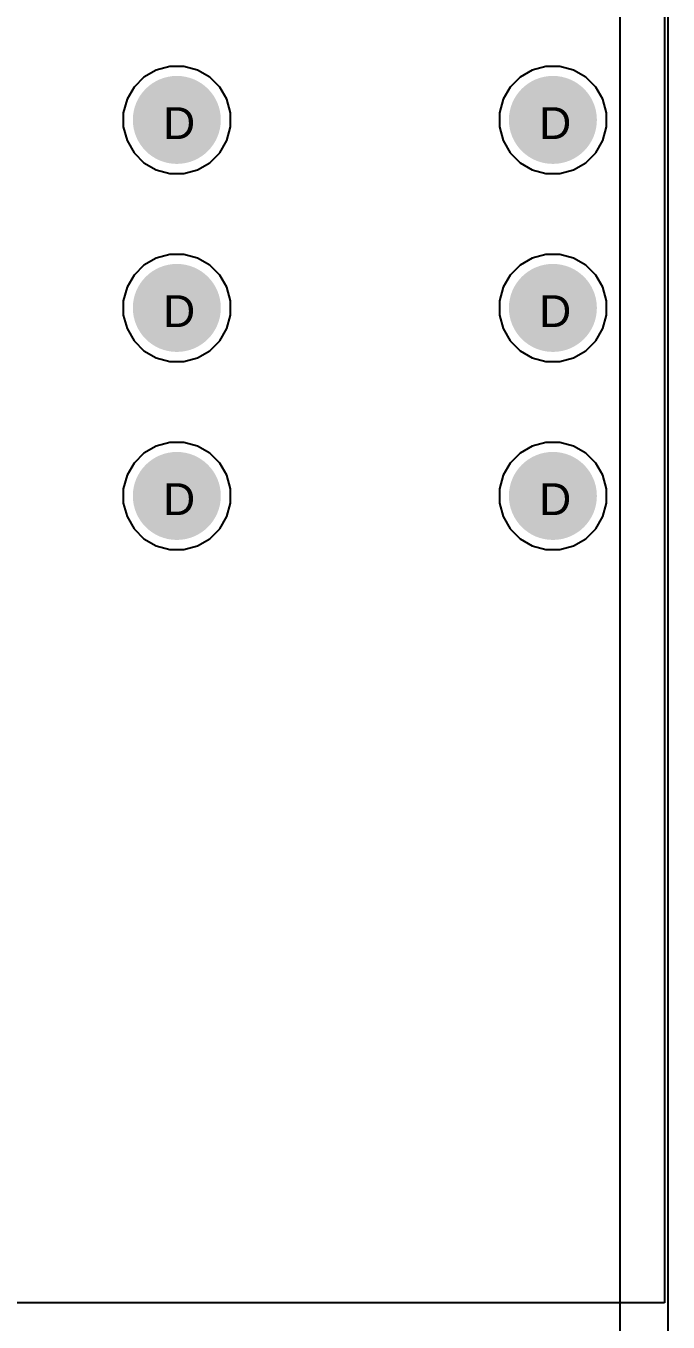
# Model space of a CAD drawing. Header units: inches. Extents: x 0 to 5379, y 0 to 5429.
# Drawn here: x 292.32 to 302.56, y 158.45 to 179.13 of the extents above; entities that cross this region are included whole.
import ezdxf

# ---------------------------------------------------------------- set-up
doc = ezdxf.new("R2010")
doc.units = ezdxf.units.IN
for name, color, linetype in [('Bottom Layer', 5, 'Continuous'), ('Bottom Solder', 6, 'Continuous'), ('Drill Drawing', 1, 'Continuous'), ('GND01', 16, 'Continuous'), ('GND02', 76, 'Continuous'), ('PWR', 156, 'Continuous'), ('SIG 01', 90, 'Continuous'), ('Top Layer', 1, 'Continuous'), ('Top Solder', 216, 'Continuous'), ('Via Holes', 16, 'Continuous')]:
    doc.layers.add(name, color=color, linetype=linetype)
doc.styles.add('Arial', font='', dxfattribs={"height": 0.2})
doc.styles.get('Arial').set_extended_font_data('Arial')

msp = doc.modelspace()

# ---------------------------------------------------------------- hatches: boundary and pattern name
at = {"layer": 'Bottom Layer'}
h = msp.add_hatch(color=5, dxfattribs=at)
edge = h.paths.add_edge_path()
edge.add_arc((294.727, 177.634), 0.6, 0, 360)
h = msp.add_hatch(color=5, dxfattribs=at)
edge = h.paths.add_edge_path()
edge.add_arc((300.727, 177.634), 0.6, 0, 360)
h = msp.add_hatch(color=5, dxfattribs=at)
edge = h.paths.add_edge_path()
edge.add_arc((294.727, 174.634), 0.6, 0, 360)
h = msp.add_hatch(color=5, dxfattribs=at)
edge = h.paths.add_edge_path()
edge.add_arc((300.727, 174.634), 0.6, 0, 360)
h = msp.add_hatch(color=5, dxfattribs=at)
edge = h.paths.add_edge_path()
edge.add_arc((294.727, 171.634), 0.6, 0, 360)
h = msp.add_hatch(color=5, dxfattribs=at)
edge = h.paths.add_edge_path()
edge.add_arc((300.727, 171.634), 0.6, 0, 360)
at = {"layer": 'Bottom Solder'}
h = msp.add_hatch(color=6, dxfattribs=at)
edge = h.paths.add_edge_path()
edge.add_arc((294.727, 177.634), 0.702, 0, 360)
h = msp.add_hatch(color=6, dxfattribs=at)
edge = h.paths.add_edge_path()
edge.add_arc((300.727, 177.634), 0.702, 0, 360)
h = msp.add_hatch(color=6, dxfattribs=at)
edge = h.paths.add_edge_path()
edge.add_arc((294.727, 174.634), 0.702, 0, 360)
h = msp.add_hatch(color=6, dxfattribs=at)
edge = h.paths.add_edge_path()
edge.add_arc((300.727, 174.634), 0.702, 0, 360)
h = msp.add_hatch(color=6, dxfattribs=at)
edge = h.paths.add_edge_path()
edge.add_arc((294.727, 171.634), 0.702, 0, 360)
h = msp.add_hatch(color=6, dxfattribs=at)
edge = h.paths.add_edge_path()
edge.add_arc((300.727, 171.634), 0.702, 0, 360)
at = {"layer": 'GND01'}
h = msp.add_hatch(color=16, dxfattribs=at)
edge = h.paths.add_edge_path()
edge.add_arc((294.727, 177.634), 0.6, 0, 360)
h = msp.add_hatch(color=16, dxfattribs=at)
edge = h.paths.add_edge_path()
edge.add_arc((300.727, 177.634), 0.6, 0, 360)
h = msp.add_hatch(color=16, dxfattribs=at)
edge = h.paths.add_edge_path()
edge.add_arc((294.727, 174.634), 0.6, 0, 360)
h = msp.add_hatch(color=16, dxfattribs=at)
edge = h.paths.add_edge_path()
edge.add_arc((300.727, 174.634), 0.6, 0, 360)
h = msp.add_hatch(color=16, dxfattribs=at)
edge = h.paths.add_edge_path()
edge.add_arc((294.727, 171.634), 0.6, 0, 360)
h = msp.add_hatch(color=16, dxfattribs=at)
edge = h.paths.add_edge_path()
edge.add_arc((300.727, 171.634), 0.6, 0, 360)
at = {"layer": 'GND02'}
h = msp.add_hatch(color=76, dxfattribs=at)
edge = h.paths.add_edge_path()
edge.add_arc((294.727, 177.634), 0.6, 0, 360)
h = msp.add_hatch(color=76, dxfattribs=at)
edge = h.paths.add_edge_path()
edge.add_arc((300.727, 177.634), 0.6, 0, 360)
h = msp.add_hatch(color=76, dxfattribs=at)
edge = h.paths.add_edge_path()
edge.add_arc((294.727, 174.634), 0.6, 0, 360)
h = msp.add_hatch(color=76, dxfattribs=at)
edge = h.paths.add_edge_path()
edge.add_arc((300.727, 174.634), 0.6, 0, 360)
h = msp.add_hatch(color=76, dxfattribs=at)
edge = h.paths.add_edge_path()
edge.add_arc((294.727, 171.634), 0.6, 0, 360)
h = msp.add_hatch(color=76, dxfattribs=at)
edge = h.paths.add_edge_path()
edge.add_arc((300.727, 171.634), 0.6, 0, 360)
at = {"layer": 'PWR'}
h = msp.add_hatch(color=156, dxfattribs=at)
edge = h.paths.add_edge_path()
edge.add_arc((294.727, 177.634), 0.6, 0, 360)
h = msp.add_hatch(color=156, dxfattribs=at)
edge = h.paths.add_edge_path()
edge.add_arc((300.727, 177.634), 0.6, 0, 360)
h = msp.add_hatch(color=156, dxfattribs=at)
edge = h.paths.add_edge_path()
edge.add_arc((294.727, 174.634), 0.6, 0, 360)
h = msp.add_hatch(color=156, dxfattribs=at)
edge = h.paths.add_edge_path()
edge.add_arc((300.727, 174.634), 0.6, 0, 360)
h = msp.add_hatch(color=156, dxfattribs=at)
edge = h.paths.add_edge_path()
edge.add_arc((294.727, 171.634), 0.6, 0, 360)
h = msp.add_hatch(color=156, dxfattribs=at)
edge = h.paths.add_edge_path()
edge.add_arc((300.727, 171.634), 0.6, 0, 360)
at = {"layer": 'SIG 01'}
h = msp.add_hatch(color=90, dxfattribs=at)
edge = h.paths.add_edge_path()
edge.add_arc((294.727, 177.634), 0.6, 0, 360)
h = msp.add_hatch(color=90, dxfattribs=at)
edge = h.paths.add_edge_path()
edge.add_arc((300.727, 177.634), 0.6, 0, 360)
h = msp.add_hatch(color=90, dxfattribs=at)
edge = h.paths.add_edge_path()
edge.add_arc((294.727, 174.634), 0.6, 0, 360)
h = msp.add_hatch(color=90, dxfattribs=at)
edge = h.paths.add_edge_path()
edge.add_arc((300.727, 174.634), 0.6, 0, 360)
h = msp.add_hatch(color=90, dxfattribs=at)
edge = h.paths.add_edge_path()
edge.add_arc((294.727, 171.634), 0.6, 0, 360)
h = msp.add_hatch(color=90, dxfattribs=at)
edge = h.paths.add_edge_path()
edge.add_arc((300.727, 171.634), 0.6, 0, 360)
at = {"layer": 'Top Layer'}
h = msp.add_hatch(color=1, dxfattribs=at)
edge = h.paths.add_edge_path()
edge.add_arc((294.727, 177.634), 0.6, 0, 360)
h = msp.add_hatch(color=1, dxfattribs=at)
edge = h.paths.add_edge_path()
edge.add_arc((300.727, 177.634), 0.6, 0, 360)
h = msp.add_hatch(color=1, dxfattribs=at)
edge = h.paths.add_edge_path()
edge.add_arc((294.727, 174.634), 0.6, 0, 360)
h = msp.add_hatch(color=1, dxfattribs=at)
edge = h.paths.add_edge_path()
edge.add_arc((300.727, 174.634), 0.6, 0, 360)
h = msp.add_hatch(color=1, dxfattribs=at)
edge = h.paths.add_edge_path()
edge.add_arc((294.727, 171.634), 0.6, 0, 360)
h = msp.add_hatch(color=1, dxfattribs=at)
edge = h.paths.add_edge_path()
edge.add_arc((300.727, 171.634), 0.6, 0, 360)
at = {"layer": 'Top Solder'}
h = msp.add_hatch(color=216, dxfattribs=at)
edge = h.paths.add_edge_path()
edge.add_arc((294.727, 177.634), 0.702, 0, 360)
h = msp.add_hatch(color=216, dxfattribs=at)
edge = h.paths.add_edge_path()
edge.add_arc((300.727, 177.634), 0.702, 0, 360)
h = msp.add_hatch(color=216, dxfattribs=at)
edge = h.paths.add_edge_path()
edge.add_arc((294.727, 174.634), 0.702, 0, 360)
h = msp.add_hatch(color=216, dxfattribs=at)
edge = h.paths.add_edge_path()
edge.add_arc((300.727, 174.634), 0.702, 0, 360)
h = msp.add_hatch(color=216, dxfattribs=at)
edge = h.paths.add_edge_path()
edge.add_arc((294.727, 171.634), 0.702, 0, 360)
h = msp.add_hatch(color=216, dxfattribs=at)
edge = h.paths.add_edge_path()
edge.add_arc((300.727, 171.634), 0.702, 0, 360)
at = {"layer": 'Via Holes'}
h = msp.add_hatch(color=7, dxfattribs=at)
edge = h.paths.add_edge_path()
edge.add_arc((294.727, 177.634), 0.35, 0, 360)
h = msp.add_hatch(color=7, dxfattribs=at)
edge = h.paths.add_edge_path()
edge.add_arc((300.727, 177.634), 0.35, 0, 360)
h = msp.add_hatch(color=7, dxfattribs=at)
edge = h.paths.add_edge_path()
edge.add_arc((294.727, 174.634), 0.35, 0, 360)
h = msp.add_hatch(color=7, dxfattribs=at)
edge = h.paths.add_edge_path()
edge.add_arc((300.727, 174.634), 0.35, 0, 360)
h = msp.add_hatch(color=7, dxfattribs=at)
edge = h.paths.add_edge_path()
edge.add_arc((294.727, 171.634), 0.35, 0, 360)
h = msp.add_hatch(color=7, dxfattribs=at)
edge = h.paths.add_edge_path()
edge.add_arc((300.727, 171.634), 0.35, 0, 360)

# ---------------------------------------------------------------- linework, layer by layer
at = {"layer": 'Bottom Layer'}
for p, q in [((302.507, 218.872), (302.507, 158.757)), ((302.507, 158.757), (243.469, 158.757))]:
    msp.add_line(p, q, dxfattribs=at)
at = {"layer": 'PWR'}
for p, q in [((294.615, 178.488), (294.398, 178.429)), ((294.84, 178.488), (294.615, 178.488)), ((295.057, 178.429), (294.84, 178.488)), ((300.615, 178.488), (300.398, 178.429)), ((300.84, 178.488), (300.615, 178.488)), ((301.057, 178.429), (300.84, 178.488)), ((294.203, 178.317), (294.044, 178.158)), ((294.398, 178.429), (294.203, 178.317)), ((295.252, 178.317), (295.057, 178.429)), ((295.411, 178.158), (295.252, 178.317)), ((300.203, 178.317), (300.044, 178.158)), ((300.398, 178.429), (300.203, 178.317)), ((301.252, 178.317), (301.057, 178.429)), ((301.411, 178.158), (301.252, 178.317)), ((294.044, 178.158), (293.932, 177.963)), ((295.523, 177.963), (295.411, 178.158)), ((300.044, 178.158), (299.932, 177.963)), ((301.523, 177.963), (301.411, 178.158)), ((293.932, 177.963), (293.873, 177.746)), ((295.581, 177.746), (295.523, 177.963)), ((299.932, 177.963), (299.873, 177.746)), ((301.581, 177.746), (301.523, 177.963)), ((293.873, 177.746), (293.873, 177.521)), ((295.581, 177.521), (295.581, 177.746)), ((299.873, 177.746), (299.873, 177.521)), ((301.581, 177.521), (301.581, 177.746)), ((293.873, 177.521), (293.932, 177.304)), ((295.523, 177.304), (295.581, 177.521)), ((299.873, 177.521), (299.932, 177.304)), ((301.523, 177.304), (301.581, 177.521)), ((293.932, 177.304), (294.044, 177.109)), ((295.411, 177.109), (295.523, 177.304)), ((299.932, 177.304), (300.044, 177.109)), ((301.411, 177.109), (301.523, 177.304)), ((294.044, 177.109), (294.203, 176.95)), ((295.252, 176.95), (295.411, 177.109)), ((300.044, 177.109), (300.203, 176.95)), ((301.252, 176.95), (301.411, 177.109)), ((294.203, 176.95), (294.398, 176.838)), ((294.398, 176.838), (294.615, 176.78)), ((294.84, 176.78), (295.057, 176.838)), ((295.057, 176.838), (295.252, 176.95)), ((300.203, 176.95), (300.398, 176.838)), ((300.398, 176.838), (300.615, 176.78)), ((300.84, 176.78), (301.057, 176.838)), ((301.057, 176.838), (301.252, 176.95)), ((294.615, 176.78), (294.84, 176.78)), ((300.615, 176.78), (300.84, 176.78)), ((294.398, 175.429), (294.203, 175.317)), ((294.615, 175.488), (294.398, 175.429)), ((294.84, 175.488), (294.615, 175.488)), ((295.057, 175.429), (294.84, 175.488)), ((295.252, 175.317), (295.057, 175.429)), ((300.398, 175.429), (300.203, 175.317)), ((300.615, 175.488), (300.398, 175.429)), ((300.84, 175.488), (300.615, 175.488)), ((301.057, 175.429), (300.84, 175.488)), ((301.252, 175.317), (301.057, 175.429)), ((294.203, 175.317), (294.044, 175.158)), ((295.411, 175.158), (295.252, 175.317)), ((300.203, 175.317), (300.044, 175.158)), ((301.411, 175.158), (301.252, 175.317)), ((294.044, 175.158), (293.932, 174.963)), ((295.523, 174.963), (295.411, 175.158)), ((300.044, 175.158), (299.932, 174.963)), ((301.523, 174.963), (301.411, 175.158)), ((293.932, 174.963), (293.873, 174.746)), ((295.581, 174.746), (295.523, 174.963)), ((299.932, 174.963), (299.873, 174.746)), ((301.581, 174.746), (301.523, 174.963)), ((293.873, 174.746), (293.873, 174.521)), ((295.581, 174.521), (295.581, 174.746)), ((299.873, 174.746), (299.873, 174.521)), ((301.581, 174.521), (301.581, 174.746)), ((293.873, 174.521), (293.932, 174.304)), ((295.523, 174.304), (295.581, 174.521)), ((299.873, 174.521), (299.932, 174.304)), ((301.523, 174.304), (301.581, 174.521)), ((293.932, 174.304), (294.044, 174.109)), ((295.411, 174.109), (295.523, 174.304)), ((299.932, 174.304), (300.044, 174.109)), ((301.411, 174.109), (301.523, 174.304)), ((294.044, 174.109), (294.203, 173.95)), ((294.203, 173.95), (294.398, 173.838)), ((295.057, 173.838), (295.252, 173.95)), ((295.252, 173.95), (295.411, 174.109)), ((300.044, 174.109), (300.203, 173.95)), ((300.203, 173.95), (300.398, 173.838)), ((301.057, 173.838), (301.252, 173.95)), ((301.252, 173.95), (301.411, 174.109)), ((294.398, 173.838), (294.615, 173.78)), ((294.615, 173.78), (294.84, 173.78)), ((294.84, 173.78), (295.057, 173.838)), ((300.398, 173.838), (300.615, 173.78)), ((300.615, 173.78), (300.84, 173.78)), ((300.84, 173.78), (301.057, 173.838)), ((294.615, 172.488), (294.398, 172.429)), ((294.84, 172.488), (294.615, 172.488)), ((295.057, 172.429), (294.84, 172.488)), ((300.615, 172.488), (300.398, 172.429)), ((300.84, 172.488), (300.615, 172.488)), ((301.057, 172.429), (300.84, 172.488)), ((294.203, 172.317), (294.044, 172.158)), ((294.398, 172.429), (294.203, 172.317)), ((295.252, 172.317), (295.057, 172.429)), ((295.411, 172.158), (295.252, 172.317)), ((300.203, 172.317), (300.044, 172.158)), ((300.398, 172.429), (300.203, 172.317)), ((301.252, 172.317), (301.057, 172.429)), ((301.411, 172.158), (301.252, 172.317)), ((294.044, 172.158), (293.932, 171.963)), ((295.523, 171.963), (295.411, 172.158)), ((300.044, 172.158), (299.932, 171.963)), ((301.523, 171.963), (301.411, 172.158)), ((293.932, 171.963), (293.873, 171.746)), ((295.581, 171.746), (295.523, 171.963)), ((299.932, 171.963), (299.873, 171.746)), ((301.581, 171.746), (301.523, 171.963)), ((293.873, 171.746), (293.873, 171.521)), ((295.581, 171.521), (295.581, 171.746)), ((299.873, 171.746), (299.873, 171.521)), ((301.581, 171.521), (301.581, 171.746)), ((293.873, 171.521), (293.932, 171.304)), ((295.523, 171.304), (295.581, 171.521)), ((299.873, 171.521), (299.932, 171.304)), ((301.523, 171.304), (301.581, 171.521)), ((293.932, 171.304), (294.044, 171.109)), ((295.411, 171.109), (295.523, 171.304)), ((299.932, 171.304), (300.044, 171.109)), ((301.411, 171.109), (301.523, 171.304)), ((294.044, 171.109), (294.203, 170.95)), ((295.252, 170.95), (295.411, 171.109)), ((300.044, 171.109), (300.203, 170.95)), ((301.252, 170.95), (301.411, 171.109)), ((294.203, 170.95), (294.398, 170.838)), ((294.398, 170.838), (294.615, 170.78)), ((294.84, 170.78), (295.057, 170.838)), ((295.057, 170.838), (295.252, 170.95)), ((300.203, 170.95), (300.398, 170.838)), ((300.398, 170.838), (300.615, 170.78)), ((300.84, 170.78), (301.057, 170.838)), ((301.057, 170.838), (301.252, 170.95)), ((294.615, 170.78), (294.84, 170.78)), ((300.615, 170.78), (300.84, 170.78))]:
    msp.add_line(p, q, dxfattribs=at)
at = {"layer": 'Top Layer'}
for p, q in [((302.565, 142.818), (302.565, 194.31)), ((301.796, 184.887), (301.796, 147.371))]:
    msp.add_line(p, q, dxfattribs=at)

# ---------------------------------------------------------------- texts
at = {"layer": 'Drill Drawing', "style": 'Arial'}
for p in [(294.507, 177.329), (300.507, 177.329), (294.507, 174.329), (300.507, 174.329), (294.507, 171.329), (300.507, 171.329)]:
    msp.add_text('D', height=0.508, dxfattribs=at).set_placement(p)

doc.saveas('drawing.dxf')
